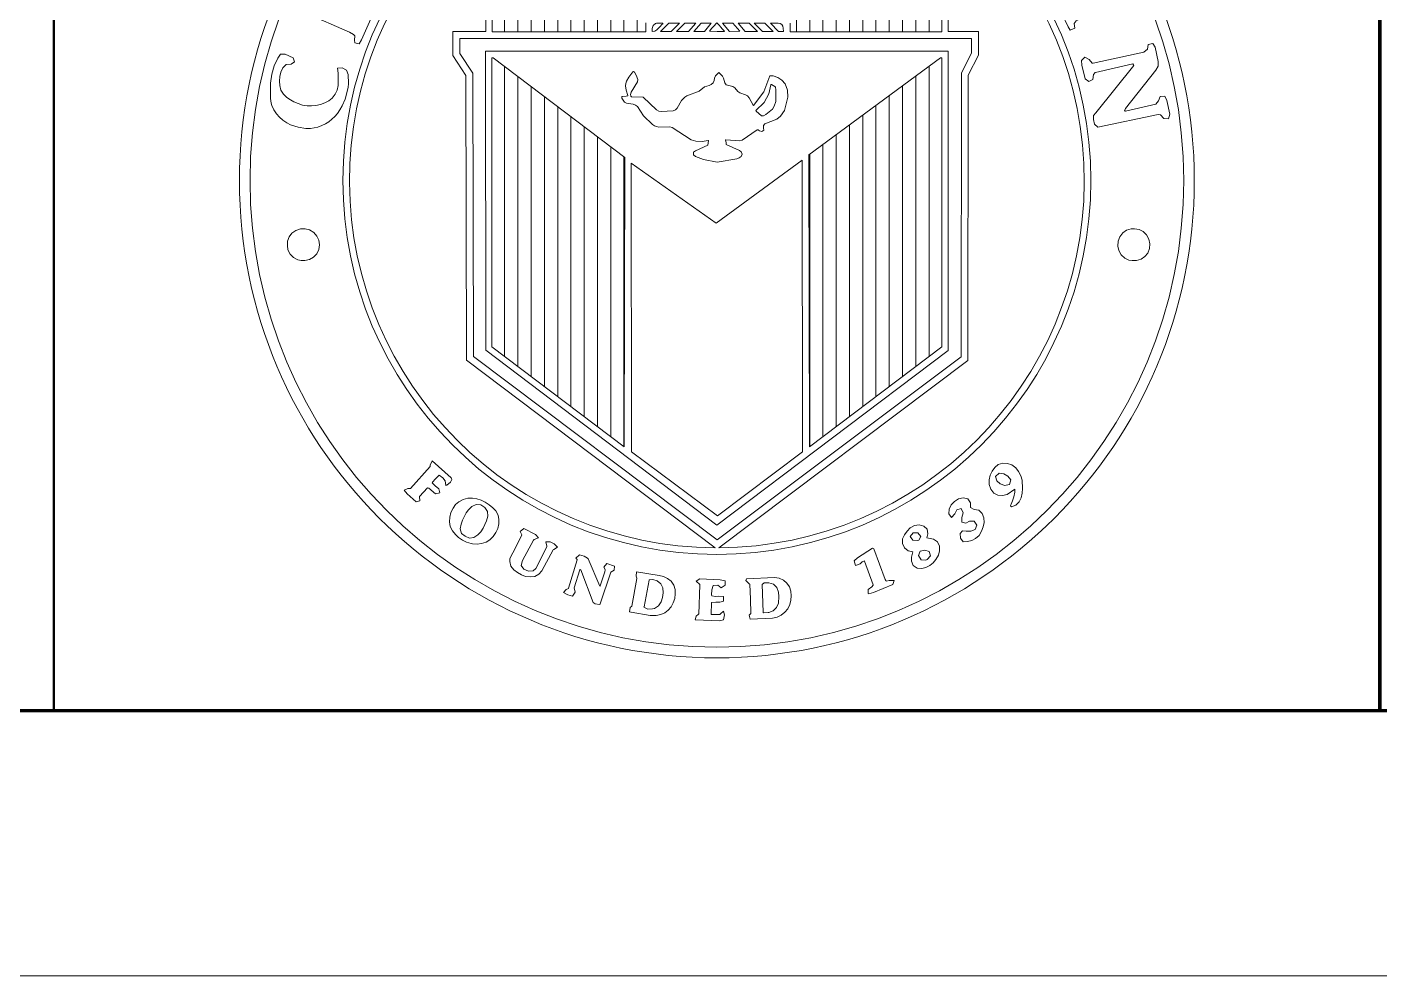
# Model space of a CAD drawing. Extents: x 0 to 34.6, y 0 to 17.
# Drawn here: x 28.45 to 31, y 0 to 1.789 of the extents above; entities that cross this region are included whole.
import ezdxf

# ---------------------------------------------------------------- set-up
doc = ezdxf.new("R2010")
doc.units = 0
doc.header["$LTSCALE"] = 0.01
doc.header["$MEASUREMENT"] = 0
doc.layers.get('0').update_dxf_attribs({"lineweight": 20})
doc.layers.add('G-ANNO-LOGO-COA~', color=7, linetype='Continuous', lineweight=20)
doc.layers.add('G-ANNO-TTBL', color=7, linetype='Continuous', lineweight=50)
doc.layers.add('G-ANNO-TTBL-NPLT', color=7, linetype='Continuous', lineweight=20, plot=False)

# ---------------------------------------------------------------- blocks, each defined once
blk = doc.blocks.new('LOGO_COA')
at = {"linetype": 'ByBlock', "lineweight": -2, "transparency": 16777216}
h = blk.add_hatch(dxfattribs=at)
h.set_pattern_fill('ANSI31', color=0, scale=0.2, angle=45)
h.paths.add_polyline_path([(-0.1046, 0.3094), (-0.1041, 0.3094), (-0.1036, 0.3095), (-0.1029, 0.3097), (-0.1023, 0.31), (-0.102, 0.3108), (-0.1015, 0.3127), (-0.1015, 0.313), (-0.1015, 0.3132), (-0.1016, 0.3132), (-0.1016, 0.3133), (-0.1017, 0.3133), (-0.106, 0.3137), (-0.1105, 0.3138), (-0.1134, 0.3142), (-0.1137, 0.3143), (-0.1149, 0.3152), (-0.1167, 0.3191), (-0.1149, 0.3237), (-0.113, 0.3279), (-0.1122, 0.3296), (-0.1122, 0.3298), (-0.1122, 0.3298), (-0.1122, 0.3299), (-0.1122, 0.3299), (-0.1122, 0.3299), (-0.1125, 0.3299), (-0.1126, 0.3299), (-0.1129, 0.3299), (-0.113, 0.3299), (-0.1173, 0.3294), (-0.1218, 0.3289), (-0.1265, 0.3283), (-0.131, 0.3285), (-0.1349, 0.331), (-0.135, 0.3321), (-0.1349, 0.3333), (-0.1344, 0.3356), (-0.1331, 0.34), (-0.1321, 0.3433), (-0.1321, 0.3435), (-0.1321, 0.3436), (-0.1321, 0.3436), (-0.1322, 0.3437), (-0.1322, 0.3438), (-0.146, 0.3504), (-0.1495, 0.3534), (-0.15, 0.3551), (-0.149, 0.358), (-0.1466, 0.362), (-0.1486, 0.3661), (-0.1575, 0.3733), (-0.1572, 0.374), (-0.156, 0.3757), (-0.149, 0.3835), (-0.1487, 0.384), (-0.1486, 0.3842), (-0.1488, 0.3843), (-0.1616, 0.3899), (-0.262, 0.3899), (-0.262, 0.413), (-0.2822, 0.413), (-0.35, 0.4584), (-0.4214, 0.413), (-0.4501, 0.413), (-0.4501, 0.3924), (-0.4232, 0.3702), (-0.4232, 0.2801), (-0.1336, 0.2801), (-0.1336, 0.2969), (-0.1253, 0.3092)])
h = blk.add_hatch(dxfattribs=at)
h.set_pattern_fill('ANSI31', color=0, scale=0.2, angle=45)
h.paths.add_polyline_path([(0.3508, 0.4442), (0.2842, 0.404), (0.2606, 0.404), (0.2606, 0.3899), (0.165, 0.3899), (0.1578, 0.3859), (0.1576, 0.3857), (0.1576, 0.3857), (0.1576, 0.3855), (0.1577, 0.3854), (0.1577, 0.3853), (0.159, 0.3835), (0.1619, 0.38), (0.1642, 0.3765), (0.1644, 0.3761), (0.1646, 0.3754), (0.1646, 0.3752), (0.1646, 0.3744), (0.1645, 0.3741), (0.1644, 0.3737), (0.1643, 0.3734), (0.1638, 0.3727), (0.1637, 0.3726), (0.163, 0.3717), (0.1596, 0.3687), (0.1556, 0.3666), (0.1474, 0.3642), (0.1472, 0.3641), (0.1471, 0.364), (0.1472, 0.3639), (0.1472, 0.3638), (0.1473, 0.3637), (0.1473, 0.3636), (0.1488, 0.3614), (0.1512, 0.3575), (0.1515, 0.3568), (0.1516, 0.3566), (0.1515, 0.3561), (0.1515, 0.356), (0.1486, 0.3538), (0.1443, 0.352), (0.1345, 0.3492), (0.1342, 0.349), (0.1342, 0.349), (0.1342, 0.349), (0.1366, 0.345), (0.1374, 0.3428), (0.1374, 0.3424), (0.1372, 0.3418), (0.1371, 0.3417), (0.137, 0.3415), (0.1367, 0.3411), (0.1367, 0.341), (0.136, 0.3404), (0.1321, 0.3381), (0.1278, 0.3368), (0.1204, 0.3357), (0.1203, 0.3357), (0.1203, 0.3357), (0.1202, 0.3356), (0.1203, 0.3355), (0.1222, 0.3334), (0.1229, 0.3322), (0.123, 0.332), (0.1231, 0.3316), (0.1231, 0.3313), (0.1228, 0.3304), (0.1227, 0.3303), (0.1223, 0.3298), (0.1219, 0.3295), (0.1217, 0.3293), (0.1198, 0.3284), (0.1154, 0.3272), (0.1144, 0.327), (0.1101, 0.3262), (0.1104, 0.3216), (0.1102, 0.3169), (0.1077, 0.3137), (0.1076, 0.3136), (0.1069, 0.3131), (0.1066, 0.313), (0.1028, 0.3126), (0.0982, 0.3126), (0.0967, 0.3124), (0.0959, 0.3121), (0.0958, 0.3119), (0.0958, 0.3111), (0.0958, 0.3109), (0.0964, 0.3102), (0.0964, 0.3102), (0.0965, 0.3101), (0.1017, 0.3095), (0.1298, 0.3089), (0.1381, 0.2962), (0.1382, 0.2801), (0.4241, 0.2801), (0.4241, 0.3656), (0.4435, 0.3832), (0.4435, 0.404), (0.4083, 0.404)])
h = blk.add_hatch(dxfattribs=at)
h.set_pattern_fill('ANSI31', color=0, scale=0.2, angle=45)
h.paths.add_polyline_path([(-0.1732, 0.0431), (-0.4219, 0.2309), (-0.4241, 0.2309), (-0.4241, -0.314), (-0.1749, -0.5025)])
h = blk.add_hatch(dxfattribs=at)
h.set_pattern_fill('ANSI31', color=0, scale=0.2, angle=45)
h.paths.add_polyline_path([(0.4241, 0.2309), (0.4219, 0.2309), (0.1737, 0.0481), (0.1749, -0.5025), (0.4241, -0.314)])
at = {"color": 0, "linetype": 'ByBlock', "lineweight": -2}
for points in [[(-0.0029, -0.6927), (-0.4721, -0.339), (-0.4729, 0.1976), (-0.4979, 0.2354), (-0.4979, 0.2809), (-0.4352, 0.2809), (-0.4352, 0.3641)], [(0.436, 0.3598), (0.436, 0.2809), (0.4935, 0.2809), (0.4935, 0.2362), (0.4737, 0.1984), (0.473, -0.3397), (0.0036, -0.6927)], [(-0.4232, 0.3702), (-0.4232, 0.2801), (-0.1336, 0.2801), (-0.1336, 0.2969)], [(0.1381, 0.2962), (0.1382, 0.2801), (0.4241, 0.2801), (0.4241, 0.3656)]]:
    blk.add_lwpolyline(points, dxfattribs=at)
for points in [[(0.6662, 0.2833), (0.6622, 0.2892), (0.6383, 0.3398), (0.6383, 0.3399), (0.6392, 0.343), (0.6471, 0.3445), (0.6535, 0.339), (0.6621, 0.3383), (0.7495, 0.3811), (0.7509, 0.382), (0.7514, 0.3825), (0.7536, 0.3904), (0.7543, 0.3989), (0.7632, 0.3991), (0.7901, 0.3442), (0.7876, 0.3365), (0.7794, 0.339), (0.7746, 0.3433), (0.7694, 0.3449), (0.7692, 0.3448), (0.6774, 0.3008), (0.6738, 0.2959), (0.6746, 0.2867)], [(-0.6849, 0.2751), (-0.6926, 0.2797), (-0.7762, 0.3161), (-0.7846, 0.3144), (-0.7918, 0.3088), (-0.7993, 0.3123), (-0.7971, 0.3205), (-0.7733, 0.3735), (-0.7649, 0.3718), (-0.7642, 0.3629), (-0.7618, 0.3542), (-0.6717, 0.3144), (-0.6629, 0.3137), (-0.6583, 0.3184), (-0.6498, 0.3189), (-0.6499, 0.31), (-0.6697, 0.2647), (-0.6743, 0.2572), (-0.6823, 0.2594), (-0.6827, 0.2646), (-0.6821, 0.2724)], [(-0.0705, 0.2965), (-0.0907, 0.2965), (-0.1063, 0.2809), (-0.0861, 0.2809)], [(-0.0394, 0.2965), (-0.0601, 0.2965), (-0.0757, 0.2809), (-0.0531, 0.2809)], [(-0.0434, 0.2809), (-0.0234, 0.2809), (-0.0104, 0.2962), (-0.0294, 0.2966)], [(-0.0139, 0.2811), (0.0006, 0.2809), (0.0145, 0.2809), (0.013, 0.2826), (0.013, 0.2826), (0.0129, 0.2826), (0.0129, 0.2827), (0.0128, 0.2827), (0.0127, 0.2828), (0.0127, 0.2829), (0.01, 0.286), (0.0075, 0.289), (0.0045, 0.2924), (0.0003, 0.2968), (-0.006, 0.2902), (-0.0091, 0.2867)], [(0.0436, 0.2811), (0.0303, 0.2965), (0.0104, 0.2965), (0.024, 0.2809)], [(0.0608, 0.2966), (0.0401, 0.2962), (0.0534, 0.2809), (0.0766, 0.2809)], [(0.0908, 0.2965), (0.0706, 0.2965), (0.0862, 0.2809), (0.1064, 0.2809)], [(0.0004, -0.6777), (0.4603, -0.3324), (0.461, 0.2029), (0.4801, 0.2396), (0.4801, 0.2674), (-0.4844, 0.2674), (-0.4844, 0.2395), (-0.4599, 0.202), (-0.4587, -0.3323)], [(0.7144, 0.1276), (0.786, 0.2165), (0.7841, 0.2196), (0.7136, 0.2033), (0.7134, 0.2032), (0.7098, 0.1994), (0.7088, 0.1905), (0.7013, 0.1863), (0.6944, 0.1915), (0.6882, 0.2175), (0.6873, 0.2263), (0.6939, 0.232), (0.7018, 0.228), (0.7077, 0.2211), (0.7089, 0.2207), (0.7092, 0.2207), (0.8052, 0.2416), (0.812, 0.2472), (0.813, 0.2562), (0.8219, 0.2582), (0.8265, 0.2514), (0.8322, 0.2243), (0.8318, 0.2152), (0.8274, 0.2078), (0.7706, 0.1353), (0.7689, 0.1326), (0.7687, 0.1316), (0.7689, 0.131), (0.7697, 0.1304), (0.7704, 0.1303), (0.8278, 0.1436), (0.8327, 0.1497), (0.8358, 0.1581), (0.8447, 0.1588), (0.8484, 0.1505), (0.8537, 0.1246), (0.8512, 0.1163), (0.8427, 0.1167), (0.8366, 0.1237), (0.8318, 0.1244), (0.7184, 0.1003), (0.7118, 0.1058), (0.7102, 0.1146), (0.7099, 0.1222)], [(-0.8399, 0.1458), (-0.8414, 0.1543), (-0.8414, 0.1834), (-0.8388, 0.2004), (-0.8342, 0.2157), (-0.8276, 0.2304), (-0.8224, 0.2378), (-0.8139, 0.238), (-0.7985, 0.2313), (-0.7959, 0.2235), (-0.8025, 0.2191), (-0.8116, 0.2184), (-0.8178, 0.2123), (-0.8217, 0.2043), (-0.8238, 0.1956), (-0.8244, 0.1873), (-0.824, 0.1786), (-0.8216, 0.17), (-0.8167, 0.1624), (-0.8105, 0.1564), (-0.8038, 0.1517), (-0.7972, 0.1481), (-0.7892, 0.1447), (-0.7808, 0.142), (-0.7722, 0.1405), (-0.7643, 0.1403), (-0.7558, 0.141), (-0.7469, 0.143), (-0.7388, 0.1459), (-0.7315, 0.15), (-0.725, 0.1553), (-0.7196, 0.1624), (-0.7158, 0.1703), (-0.7135, 0.1789), (-0.7135, 0.2023), (-0.7151, 0.2114), (-0.7062, 0.2121), (-0.6982, 0.208), (-0.6952, 0.1998), (-0.6943, 0.1827), (-0.6951, 0.175), (-0.7006, 0.1533), (-0.7061, 0.1404), (-0.7105, 0.1327), (-0.7153, 0.1259), (-0.7202, 0.1203), (-0.7256, 0.1151), (-0.7315, 0.1106), (-0.7378, 0.1066), (-0.7446, 0.1032), (-0.7521, 0.1005), (-0.7591, 0.0988), (-0.7662, 0.0978), (-0.775, 0.0976), (-0.7894, 0.1002), (-0.8035, 0.105), (-0.8105, 0.1086), (-0.8178, 0.1134), (-0.8243, 0.119), (-0.83, 0.1254), (-0.8348, 0.1329), (-0.8385, 0.1412)], [(-0.4359, 0.2435), (0.436, 0.2435), (0.436, -0.3205), (0.0003, -0.65), (-0.4355, -0.3204)], [(-0.4241, 0.2309), (-0.4241, -0.314), (-0.1749, -0.5025), (-0.1732, 0.0431), (-0.4219, 0.2309)], [(0.4241, 0.2309), (0.4241, -0.314), (0.1749, -0.5025), (0.1737, 0.0481), (0.4219, 0.2309)], [(0.0179, 0.0715), (0.0166, 0.076), (0.0167, 0.0766), (0.0436, 0.0747), (0.0476, 0.076), (0.0761, 0.0954), (0.0772, 0.0956), (0.0781, 0.0954), (0.0785, 0.0947), (0.0803, 0.0933), (0.0847, 0.0921), (0.0888, 0.0944), (0.0877, 0.0986), (0.0877, 0.1033), (0.0906, 0.1068), (0.1131, 0.1156), (0.1199, 0.1209), (0.1275, 0.1317), (0.134, 0.157), (0.1335, 0.1699), (0.1287, 0.1821), (0.1227, 0.189), (0.1151, 0.1941), (0.1064, 0.1969), (0.1002, 0.1974), (0.0886, 0.1669), (0.069, 0.1414), (0.0685, 0.1415), (0.061, 0.1558), (0.058, 0.1593), (0.0541, 0.1614), (0.0431, 0.165), (0.0394, 0.1677), (0.0338, 0.1746), (0.03, 0.1772), (0.0174, 0.18), (0.015, 0.1839), (0.0127, 0.1924), (0.0104, 0.1964), (0.004, 0.2033), (0.0007, 0.2004), (-0.0022, 0.1968), (-0.0042, 0.1926), (-0.005, 0.1881), (-0.0072, 0.184), (-0.0105, 0.1809), (-0.0144, 0.1786), (-0.0231, 0.1762), (-0.0333, 0.1684), (-0.0568, 0.1593), (-0.0606, 0.1569), (-0.0663, 0.1505), (-0.0749, 0.136), (-0.0782, 0.1328), (-0.0824, 0.131), (-0.1051, 0.1299), (-0.1096, 0.1308), (-0.1136, 0.1329), (-0.1388, 0.1569), (-0.1607, 0.1578), (-0.1621, 0.1586), (-0.1624, 0.1591), (-0.1626, 0.1619), (-0.1614, 0.1661), (-0.1493, 0.1855), (-0.1489, 0.19), (-0.152, 0.1985), (-0.1554, 0.2041), (-0.157, 0.2055), (-0.1571, 0.2055), (-0.1585, 0.2047), (-0.1661, 0.1949), (-0.1702, 0.1871), (-0.1715, 0.1828), (-0.172, 0.1785), (-0.1708, 0.17), (-0.1676, 0.1598), (-0.1676, 0.1596), (-0.171, 0.1585), (-0.1786, 0.1581), (-0.179, 0.1576), (-0.1791, 0.1572), (-0.1788, 0.1551), (-0.1768, 0.1511), (-0.174, 0.1474), (-0.1701, 0.1453), (-0.1574, 0.1435), (-0.1531, 0.142), (-0.1493, 0.1393), (-0.138, 0.1215), (-0.1215, 0.1053), (-0.1177, 0.103), (-0.1135, 0.1013), (-0.1091, 0.1006), (-0.0885, 0.1011), (-0.0842, 0.0994), (-0.0481, 0.0765), (-0.0394, 0.0739), (-0.0274, 0.0732), (-0.0162, 0.0754), (-0.016, 0.0753), (-0.0167, 0.0662), (-0.0402, 0.0559), (-0.0438, 0.0529), (-0.0438, 0.0483), (-0.0404, 0.0453), (-0.0251, 0.0391), (0.0004, 0.0342), (0.0377, 0.0408), (0.0419, 0.0426), (0.0457, 0.0453), (0.0477, 0.0494), (0.0462, 0.0538), (0.043, 0.0566), (0.0176, 0.0679)], [(0.0844, 0.1217), (0.0739, 0.1306), (0.0733, 0.1315), (0.0733, 0.1319), (0.0893, 0.1471), (0.098, 0.163), (0.1019, 0.1801), (0.1026, 0.1809), (0.1031, 0.1809), (0.1095, 0.1771), (0.1105, 0.1757), (0.1107, 0.1753), (0.1115, 0.1716), (0.1112, 0.1487), (0.1084, 0.1399), (0.1047, 0.134), (0.0922, 0.1239), (0.0881, 0.1217)], [(-0.1612, 0.0324), (-0.0013, -0.0804), (0.161, 0.0382), (0.1613, -0.5117), (0.0012, -0.6327), (-0.1611, -0.5116)], [(-0.7899, -0.15), (-0.7977, -0.1457), (-0.8041, -0.1392), (-0.8084, -0.1311), (-0.8095, -0.123), (-0.8093, -0.1148), (-0.8061, -0.1067), (-0.8008, -0.0996), (-0.7935, -0.0942), (-0.785, -0.0914), (-0.7758, -0.0912), (-0.7675, -0.0934), (-0.7597, -0.0981), (-0.7539, -0.105), (-0.7504, -0.1129), (-0.7492, -0.1216), (-0.7505, -0.1304), (-0.7542, -0.1383), (-0.76, -0.1448), (-0.7676, -0.1494), (-0.7765, -0.1511), (-0.7838, -0.1512)], [(0.7766, -0.1503), (0.7689, -0.1465), (0.7622, -0.1401), (0.7579, -0.1324), (0.7558, -0.1239), (0.7564, -0.1147), (0.7596, -0.1063), (0.7652, -0.0991), (0.7725, -0.094), (0.7813, -0.0914), (0.7872, -0.0913), (0.7961, -0.0924), (0.8038, -0.0965), (0.8102, -0.1027), (0.8146, -0.1107), (0.8164, -0.1195), (0.8157, -0.1285), (0.8122, -0.1371), (0.807, -0.1434), (0.7998, -0.1486), (0.7913, -0.1509), (0.7829, -0.1511)], [(-0.5301, -0.5625), (-0.5359, -0.5689), (-0.5367, -0.5701), (-0.5367, -0.5703), (-0.5311, -0.576), (-0.5239, -0.5814), (-0.522, -0.5892), (-0.5305, -0.5907), (-0.5431, -0.5805), (-0.5452, -0.5796), (-0.5456, -0.5798), (-0.5603, -0.596), (-0.5599, -0.6042), (-0.5669, -0.6061), (-0.5838, -0.5908), (-0.5896, -0.5841), (-0.5827, -0.5809), (-0.578, -0.581), (-0.5777, -0.5807), (-0.5404, -0.5397), (-0.5401, -0.5392), (-0.5401, -0.5367), (-0.5365, -0.5287), (-0.5364, -0.5288), (-0.5008, -0.5608), (-0.4994, -0.564), (-0.4994, -0.5641), (-0.5023, -0.5688), (-0.5091, -0.5748), (-0.5107, -0.5754), (-0.5122, -0.5662), (-0.5165, -0.5609), (-0.5234, -0.5557)], [(0.5543, -0.6145), (0.5537, -0.6136), (0.5536, -0.6133), (0.5546, -0.6102), (0.5573, -0.6042), (0.5599, -0.5965), (0.5617, -0.5877), (0.5616, -0.5824), (0.5615, -0.5822), (0.5475, -0.5924), (0.5388, -0.5943), (0.53, -0.5935), (0.522, -0.5895), (0.5164, -0.5821), (0.5134, -0.5734), (0.5131, -0.5645), (0.5152, -0.5557), (0.519, -0.548), (0.5239, -0.5413), (0.5305, -0.5354), (0.539, -0.533), (0.5481, -0.5335), (0.5564, -0.5366), (0.5634, -0.542), (0.5689, -0.5487), (0.5729, -0.5568), (0.5754, -0.5653), (0.5763, -0.5812), (0.5758, -0.5899), (0.5738, -0.5984), (0.5699, -0.6061), (0.5638, -0.6126), (0.5553, -0.6152)], [(0.5517, -0.5732), (0.5541, -0.5649), (0.5487, -0.5579), (0.5411, -0.5531), (0.5321, -0.5522), (0.5255, -0.5581), (0.5277, -0.5663), (0.5343, -0.5721), (0.5426, -0.5752), (0.5513, -0.5737)], [(-0.4632, -0.6848), (-0.4719, -0.6819), (-0.4794, -0.6781), (-0.4867, -0.6731), (-0.4929, -0.6675), (-0.4985, -0.6607), (-0.5025, -0.6527), (-0.5038, -0.6439), (-0.5034, -0.6351), (-0.5012, -0.6263), (-0.4973, -0.6182), (-0.4923, -0.6114), (-0.486, -0.6059), (-0.478, -0.6015), (-0.4693, -0.5992), (-0.4608, -0.5989), (-0.4523, -0.6002), (-0.4443, -0.6029), (-0.4366, -0.6066), (-0.4292, -0.6115), (-0.4223, -0.6173), (-0.4167, -0.6233), (-0.4123, -0.631), (-0.4107, -0.6394), (-0.4108, -0.6478), (-0.4129, -0.6563), (-0.4166, -0.6642), (-0.4213, -0.6712), (-0.4276, -0.6775), (-0.435, -0.6821), (-0.4434, -0.6848), (-0.4518, -0.6856), (-0.4605, -0.6853)], [(-0.4579, -0.6734), (-0.4505, -0.6686), (-0.445, -0.6624), (-0.4407, -0.6559), (-0.4371, -0.649), (-0.4341, -0.6417), (-0.4318, -0.6331), (-0.4325, -0.624), (-0.4376, -0.6167), (-0.4449, -0.6118), (-0.4539, -0.6111), (-0.4621, -0.6151), (-0.468, -0.6209), (-0.4723, -0.627), (-0.4793, -0.6404), (-0.4821, -0.6481), (-0.4837, -0.6567), (-0.4811, -0.6655), (-0.4744, -0.6711), (-0.4659, -0.6744)], [(0.4644, -0.6814), (0.4593, -0.6747), (0.4586, -0.6661), (0.4628, -0.6608), (0.4699, -0.6615), (0.4787, -0.6613), (0.4871, -0.6581), (0.4903, -0.6498), (0.4849, -0.6426), (0.4762, -0.6427), (0.4691, -0.6466), (0.4617, -0.6444), (0.4616, -0.6356), (0.4643, -0.627), (0.4609, -0.6188), (0.4527, -0.6211), (0.4487, -0.629), (0.4426, -0.6357), (0.4376, -0.6285), (0.4379, -0.6196), (0.4417, -0.6117), (0.4481, -0.6054), (0.4556, -0.6006), (0.4644, -0.5983), (0.4731, -0.6005), (0.4782, -0.608), (0.4781, -0.6168), (0.4851, -0.6203), (0.4939, -0.6219), (0.5004, -0.6281), (0.5034, -0.6364), (0.5037, -0.6452), (0.5023, -0.6532), (0.4991, -0.6617), (0.4944, -0.6694), (0.4879, -0.6751), (0.4804, -0.6788), (0.4725, -0.6811)], [(-0.3791, -0.6915), (-0.3676, -0.6681), (-0.3705, -0.6619), (-0.3637, -0.6566), (-0.3419, -0.6676), (-0.3362, -0.6742), (-0.3442, -0.6772), (-0.3457, -0.6782), (-0.3666, -0.717), (-0.3687, -0.7259), (-0.3637, -0.7333), (-0.3553, -0.7369), (-0.3463, -0.7362), (-0.341, -0.732), (-0.3204, -0.6908), (-0.3202, -0.6898), (-0.3222, -0.6812), (-0.314, -0.6814), (-0.3063, -0.6854), (-0.3001, -0.6916), (-0.3074, -0.696), (-0.3083, -0.6964), (-0.3084, -0.6964), (-0.3296, -0.7363), (-0.3356, -0.7427), (-0.3433, -0.7467), (-0.3518, -0.7476), (-0.3608, -0.7466), (-0.3682, -0.7435), (-0.3757, -0.7394), (-0.3825, -0.7344), (-0.388, -0.7273), (-0.39, -0.7187), (-0.39, -0.7131)], [(0.3694, -0.7002), (0.3607, -0.6982), (0.3537, -0.6926), (0.35, -0.6844), (0.3503, -0.6756), (0.3536, -0.6681), (0.3587, -0.6611), (0.3647, -0.6551), (0.3728, -0.6508), (0.3816, -0.6495), (0.3902, -0.6518), (0.3968, -0.6579), (0.398, -0.6667), (0.3957, -0.674), (0.4085, -0.6763), (0.4158, -0.6818), (0.4198, -0.6899), (0.4199, -0.6986), (0.4176, -0.7068), (0.4131, -0.7149), (0.4079, -0.721), (0.4016, -0.7261), (0.3939, -0.7302), (0.3862, -0.7319), (0.3774, -0.7314), (0.37, -0.7261), (0.3667, -0.7179), (0.3668, -0.7107)], [(0.3808, -0.6783), (0.3847, -0.6716), (0.3789, -0.6646), (0.3703, -0.6643), (0.3646, -0.6713), (0.3695, -0.6786), (0.3785, -0.6788)], [(-0.2672, -0.7762), (-0.2719, -0.7842), (-0.2811, -0.7815), (-0.2889, -0.7773), (-0.2843, -0.7711), (-0.2795, -0.7692), (-0.2793, -0.7688), (-0.2631, -0.7155), (-0.2631, -0.715), (-0.2655, -0.7125), (-0.2591, -0.7059), (-0.2502, -0.7087), (-0.2438, -0.712), (-0.2428, -0.7135), (-0.2205, -0.7652), (-0.2199, -0.7645), (-0.2113, -0.7379), (-0.2106, -0.7346), (-0.2105, -0.7338), (-0.2131, -0.7295), (-0.2076, -0.7223), (-0.1931, -0.7272), (-0.1935, -0.7347), (-0.2, -0.7384), (-0.2197, -0.7986), (-0.22, -0.7991), (-0.2209, -0.7997), (-0.2296, -0.7981), (-0.2329, -0.7956), (-0.2566, -0.7344), (-0.2573, -0.7337), (-0.258, -0.7343), (-0.2582, -0.7345), (-0.2687, -0.7685)], [(0.2853, -0.7791), (0.2852, -0.7711), (0.2923, -0.7663), (0.2949, -0.7632), (0.2948, -0.7627), (0.2785, -0.7179), (0.2782, -0.7174), (0.2737, -0.7195), (0.2699, -0.7227), (0.2617, -0.7259), (0.2592, -0.7174), (0.2654, -0.7114), (0.2934, -0.6937), (0.2958, -0.6948), (0.3172, -0.7525), (0.3183, -0.7547), (0.319, -0.7554), (0.3191, -0.7555), (0.325, -0.7545), (0.334, -0.7547), (0.3317, -0.7622), (0.2953, -0.7769), (0.2866, -0.7795)], [(0.3965, -0.7147), (0.4027, -0.7082), (0.4004, -0.6996), (0.392, -0.6971), (0.3832, -0.6992), (0.3803, -0.7075), (0.385, -0.7152), (0.394, -0.7158)], [(-0.1254, -0.8202), (-0.1616, -0.8143), (-0.1619, -0.8143), (-0.1646, -0.8133), (-0.1631, -0.8056), (-0.1601, -0.8031), (-0.1508, -0.7508), (-0.1507, -0.7502), (-0.1521, -0.7464), (-0.1513, -0.7382), (-0.1085, -0.7447), (-0.1002, -0.7471), (-0.0931, -0.7504), (-0.086, -0.7559), (-0.0812, -0.7631), (-0.0788, -0.7714), (-0.0784, -0.7796), (-0.0794, -0.7886), (-0.0821, -0.7968), (-0.0862, -0.8041), (-0.0915, -0.8102), (-0.0979, -0.8152), (-0.1058, -0.8188), (-0.1144, -0.8207), (-0.1235, -0.8205)], [(-0.1177, -0.8071), (-0.1102, -0.8024), (-0.105, -0.7949), (-0.1022, -0.7866), (-0.1009, -0.7775), (-0.1016, -0.7685), (-0.1053, -0.7605), (-0.1125, -0.755), (-0.1207, -0.7528), (-0.1275, -0.7533), (-0.1277, -0.7539), (-0.1372, -0.804), (-0.1373, -0.8047), (-0.1301, -0.8085), (-0.1214, -0.808)], [(-0.0322, -0.7618), (-0.0387, -0.7555), (-0.0321, -0.7513), (0.0066, -0.7531), (0.0155, -0.7552), (0.0157, -0.7635), (0.0085, -0.7682), (0.0022, -0.7635), (-0.0069, -0.7636), (-0.0097, -0.772), (-0.01, -0.7813), (-0.0093, -0.7832), (-0.0022, -0.7843), (0.0037, -0.784), (0.0127, -0.7844), (0.0123, -0.7931), (0.0059, -0.7955), (-0.0016, -0.7952), (-0.0101, -0.7962), (-0.0108, -0.8184), (0.0056, -0.8182), (0.0067, -0.8171), (0.0129, -0.812), (0.0147, -0.8193), (0.0128, -0.8283), (0.0043, -0.8306), (-0.0404, -0.8288), (-0.0406, -0.8288), (-0.039, -0.8216), (-0.0344, -0.8181), (-0.0342, -0.8177), (-0.032, -0.7625)], [(0.0637, -0.7899), (0.0622, -0.7616), (0.0611, -0.7604), (0.0546, -0.7544), (0.0562, -0.7515), (0.0566, -0.7513), (0.1089, -0.7489), (0.1173, -0.7502), (0.1255, -0.7537), (0.1318, -0.7592), (0.1367, -0.7666), (0.1392, -0.7747), (0.1399, -0.7833), (0.1396, -0.7912), (0.1376, -0.7998), (0.1337, -0.8077), (0.1283, -0.8143), (0.1216, -0.8196), (0.1138, -0.8236), (0.1047, -0.8252), (0.0627, -0.8274), (0.0611, -0.8196), (0.0644, -0.8168)], [(0.0978, -0.8146), (0.106, -0.8114), (0.1126, -0.8056), (0.1165, -0.7973), (0.1168, -0.7847), (0.1163, -0.7762), (0.1129, -0.7678), (0.1067, -0.7615), (0.0982, -0.7588), (0.0895, -0.759), (0.0855, -0.7617), (0.0854, -0.7621), (0.0872, -0.814), (0.0874, -0.8146), (0.0881, -0.8152), (0.0969, -0.8148)]]:
    blk.add_lwpolyline(points, close=True, dxfattribs=at)
for points in [[(-0.1216, 0.2865), (-0.1216, 0.2809), (-0.117, 0.2811), (-0.1132, 0.2838), (-0.1099, 0.287), (-0.1066, 0.2903), (-0.1034, 0.2936), (-0.1018, 0.2954), (-0.1015, 0.296), (-0.102, 0.2962), (-0.1022, 0.2962), (-0.1071, 0.2965), (-0.1103, 0.2965), (-0.1116, 0.2965, 0.414214)], [(0.1154, 0.2965), (0.1014, 0.2965), (0.1161, 0.281), (0.1255, 0.2809), (0.1253, 0.2867, 0.407517)]]:
    blk.add_lwpolyline(points, format="xyb", close=True, dxfattribs=at)
for radius in [0.9, 0.88, 0.705]:
    blk.add_circle((0.0001, -0.0002), radius, dxfattribs=at)
for start, end in [(90.8482, 269.7542), (270.2891, 89.1641)]:
    blk.add_arc((0.0001, -0.0002), 0.6925, start, end, dxfattribs=at)

msp = doc.modelspace()

# ---------------------------------------------------------------- linework, layer by layer
at = {"layer": 'G-ANNO-TTBL', "lineweight": 120, "flags": 128}
for points in [[(31, 0.5), (2.25, 0.5), (2.25, 16.5), (31, 16.5), (31, 0.5)], [(31, 16.5), (33.5, 16.5), (33.5, 0.5), (31, 0.5)]]:
    msp.add_lwpolyline(points, close=True, dxfattribs=at)
at = {"layer": 'G-ANNO-TTBL'}
msp.add_lwpolyline([(28.5, 2.5), (28.5, 0.5)], dxfattribs=at)
at = {"layer": 'G-ANNO-TTBL-NPLT', "flags": 128}
msp.add_lwpolyline([(0, 0), (34, 0), (34, 17), (0, 17), (0, 0)], close=True, dxfattribs=at)

# ---------------------------------------------------------------- block references
at = {"layer": 'G-ANNO-LOGO-COA~'}
msp.add_blockref('LOGO_COA', (29.75, 1.5), dxfattribs=at)

doc.saveas('drawing.dxf')
